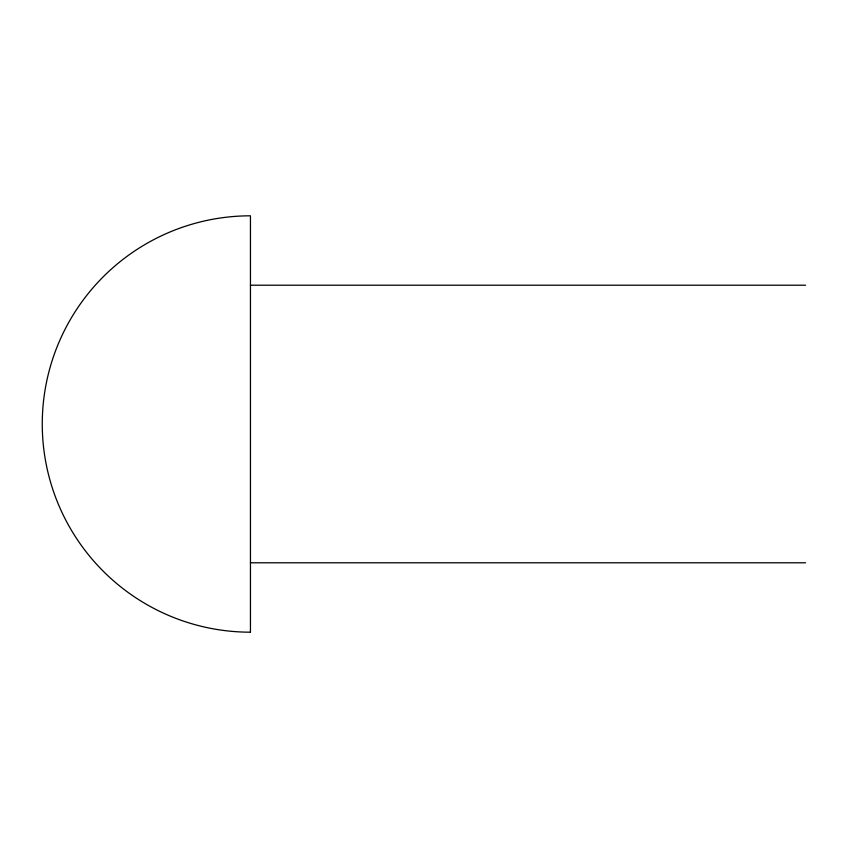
<?xml version="1.0" encoding="UTF-8"?>
<svg xmlns="http://www.w3.org/2000/svg" width="848" height="848" viewBox="0 0 848 848"><rect width="100%" height="100%" fill="white"/><g stroke="black" fill="none" stroke-linecap="round" stroke-linejoin="round"><path stroke-width="1.27" d="M250.446 285.214L805.6 285.214M250.446 562.786L805.6 562.786M250.446 632.184L250.446 215.816A208.184 208.184 0 0 0 42.262 424A208.184 208.184 0 0 0 250.446 632.184"/></g></svg>
